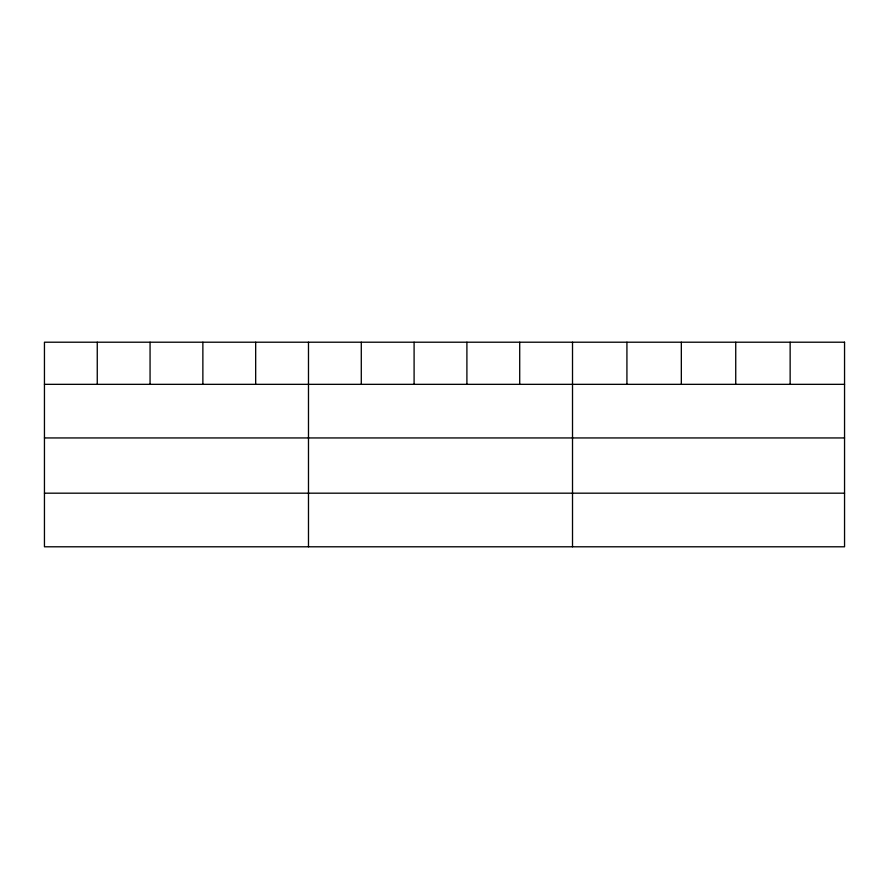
<?xml version="1.0" encoding="UTF-8"?>
<svg xmlns="http://www.w3.org/2000/svg" width="889" height="889" viewBox="0 0 889 889"><rect width="100%" height="100%" fill="white"/><g stroke="black" fill="none" stroke-linecap="round" stroke-linejoin="round"><path stroke-width="1.33" d="M44.45 384.337L844.55 384.337M44.45 437.944L844.55 437.944M44.45 493.184L844.55 493.184M790.143 342.209L790.143 384.337M735.736 342.209L735.736 384.337M681.33 342.209L681.33 384.337M626.923 342.209L626.923 384.337M572.516 342.209L572.516 546.791M519.709 342.209L519.709 384.337M466.903 342.209L466.903 384.337M414.096 342.209L414.096 384.337M361.29 342.209L361.29 384.337M308.483 342.209L308.483 546.791M255.676 342.209L255.676 384.337M202.87 342.209L202.87 384.337M150.063 342.209L150.063 384.337M97.257 342.209L97.257 384.337M844.55 342.209L44.45 342.209L44.45 546.791L844.55 546.791L844.55 342.209"/></g></svg>
